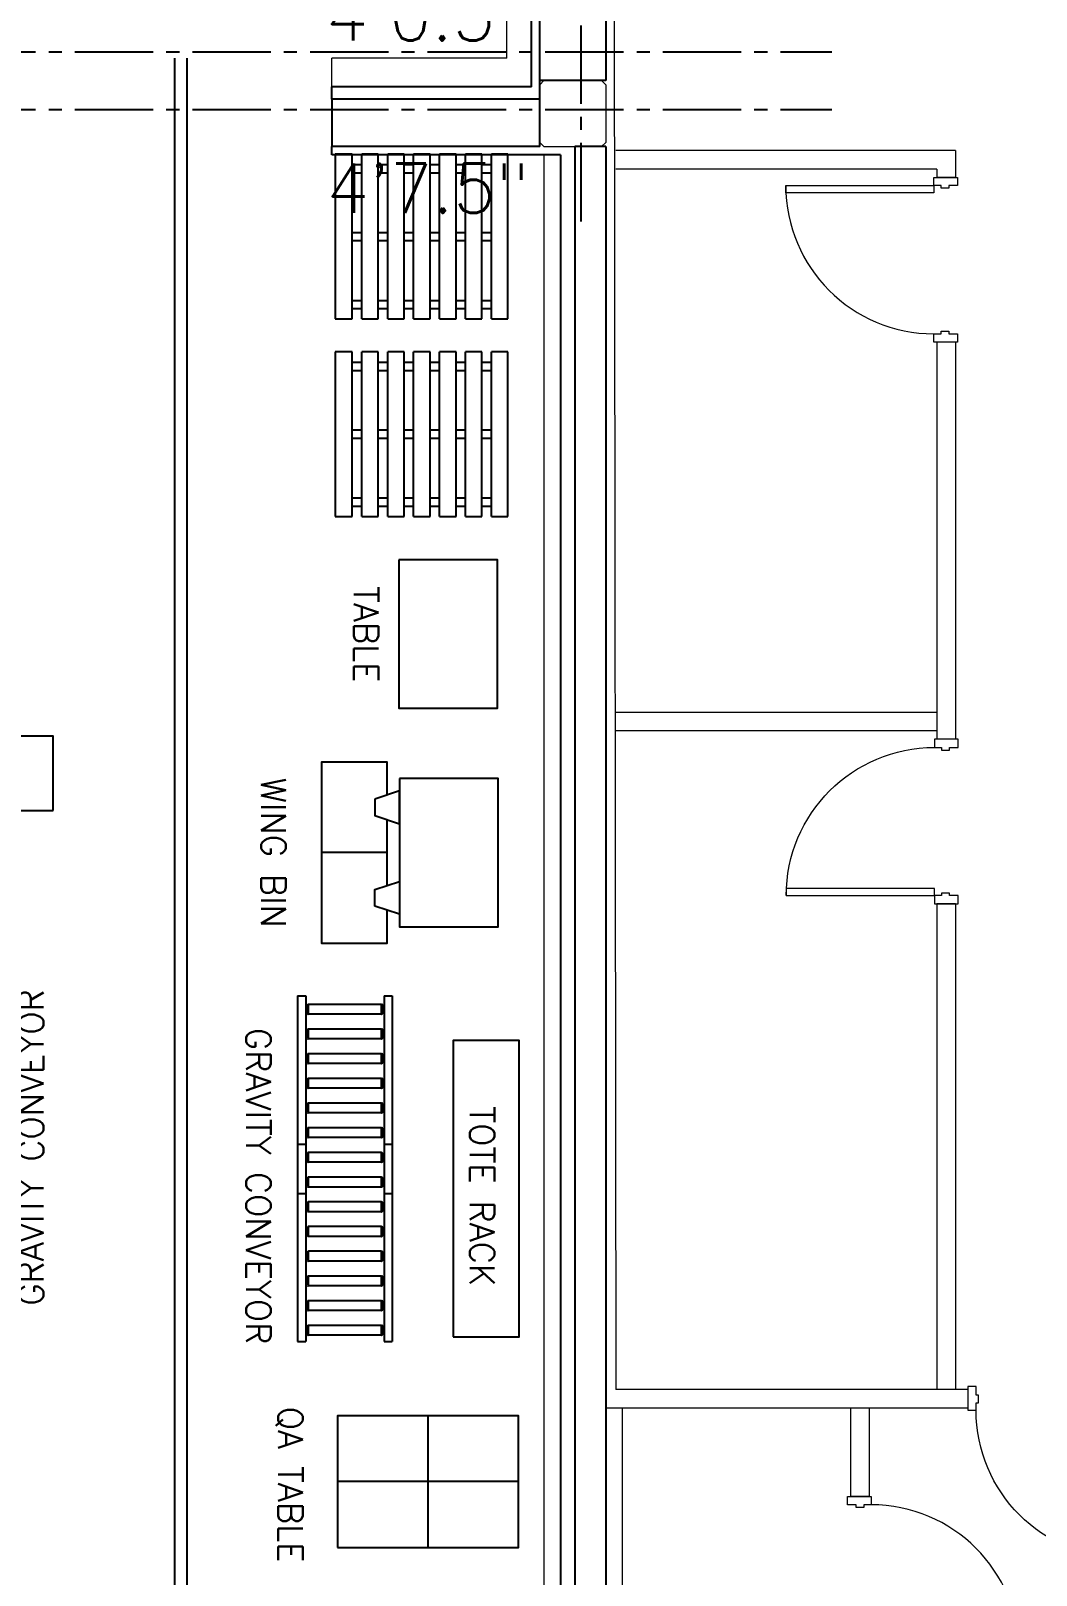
# Model space of a CAD drawing. Header units: inches. Extents: x -578 to 4567, y -980 to 6106.
# Drawn here: x 3347.3 to 3591.6, y 1294.9 to 1670.1 of the extents above; entities that cross this region are included whole.
import ezdxf
from ezdxf.enums import TextEntityAlignment as Align

# ---------------------------------------------------------------- set-up
doc = ezdxf.new("R2010")
doc.units = ezdxf.units.IN
doc.header["$LTSCALE"] = 25.4
doc.header["$MEASUREMENT"] = 0
doc.linetypes.add('CENTER2', pattern=[1.125, 0.75, -0.125, 0.125, -0.125])
doc.layers.get('0').update_dxf_attribs({"linetype": 'CONTINUOUS', "lineweight": 20})
for name, color, linetype in [('A-COL-GRID', 8, 'CENTER2'), ('A-COUNTER', 4, 'CONTINUOUS'), ('A-DEMO', 1, 'CONTINUOUS'), ('A-DIMS', 1, 'CONTINUOUS'), ('A-WALL-CMU', 30, 'CONTINUOUS'), ('A-WALL-IMP', 6, 'CONTINUOUS')]:
    doc.layers.add(name, color=color, linetype=linetype)
for name, color, linetype, lineweight in [('A-COLUMNS', 6, 'CONTINUOUS', 20), ('A-CURB', 13, 'CONTINUOUS', 20), ('A-DOOR', 1, 'CONTINUOUS', 20), ('A-WALL-GWB', 2, 'CONTINUOUS', 0)]:
    doc.layers.add(name, color=color, linetype=linetype, lineweight=lineweight)
doc.styles.add('ROMANS', font='romans')
doc.styles.add('SIMPLEX', font='simplex')

# ---------------------------------------------------------------- blocks, each defined once
blk = doc.blocks.new('$Pallet-flat-1')
at = {"color": 1}
for p, q in [((6.1, 0), (6.1, -40)), ((10.3, 0), (6.1, 0)), ((10.3, -40), (10.3, 0)), ((12.6, -40), (12.6, 0)), ((16.6, 0), (12.6, 0)), ((16.6, -40), (16.6, 0)), ((18.9, -40), (18.9, 0)), ((22.9, 0), (18.9, 0)), ((22.9, -40), (22.9, 0)), ((25.2, -40), (25.2, 0)), ((29.2, 0), (25.2, 0)), ((29.2, -40), (29.2, 0)), ((31.5, -40), (31.5, 0)), ((35.5, 0), (31.5, 0)), ((35.5, -40), (35.5, 0)), ((37.8, -40), (37.8, 0)), ((41.8, 0), (37.8, 0)), ((41.8, -40), (41.8, 0)), ((44.1, -40), (44.1, 0)), ((48.1, 0), (44.1, 0)), ((48.1, -40), (48.1, 0)), ((10.3, -2.5), (12.6, -2.5)), ((16.6, -2.5), (18.9, -2.5)), ((22.9, -2.5), (25.2, -2.5)), ((29.2, -2.5), (31.5, -2.5)), ((35.5, -2.5), (37.8, -2.5)), ((41.8, -2.5), (44.1, -2.5)), ((10.3, -4.5), (12.6, -4.5)), ((16.6, -4.5), (18.9, -4.5)), ((22.9, -4.5), (25.2, -4.5)), ((29.2, -4.5), (31.5, -4.5)), ((35.5, -4.5), (37.8, -4.5)), ((41.8, -4.5), (44.1, -4.5)), ((10.3, -18.98), (12.6, -18.98)), ((10.3, -20.98), (12.6, -20.98)), ((16.6, -18.98), (18.9, -18.98)), ((16.6, -20.98), (18.9, -20.98)), ((22.9, -18.98), (25.2, -18.98)), ((22.9, -20.98), (25.2, -20.98)), ((29.2, -18.98), (31.5, -18.98)), ((29.2, -20.98), (31.5, -20.98)), ((35.5, -18.98), (37.8, -18.98)), ((35.5, -20.98), (37.8, -20.98)), ((41.8, -18.98), (44.1, -18.98)), ((41.8, -20.98), (44.1, -20.98)), ((10.3, -35.5), (12.6, -35.5)), ((10.3, -37.5), (12.6, -37.5)), ((12.6, -40), (12.6, -35.65)), ((16.6, -35.5), (18.9, -35.5)), ((16.6, -37.5), (18.9, -37.5)), ((22.9, -35.5), (25.2, -35.5)), ((22.9, -37.5), (25.2, -37.5)), ((29.2, -35.5), (31.5, -35.5)), ((29.2, -37.5), (31.5, -37.5)), ((35.5, -35.5), (37.8, -35.5)), ((35.5, -37.5), (37.8, -37.5)), ((41.8, -40), (41.8, -35.25)), ((41.8, -35.5), (44.1, -35.5)), ((41.8, -37.5), (44.1, -37.5)), ((6.1, -40), (10.3, -40)), ((12.6, -40), (16.6, -40)), ((18.9, -40), (22.9, -40)), ((25.2, -40), (29.2, -40)), ((31.5, -40), (35.5, -40)), ((37.8, -40), (41.8, -40)), ((44.1, -40), (48.1, -40))]:
    blk.add_line(p, q, dxfattribs=at)
blk = doc.blocks.new('$Pallet-flat-2')
at = {"color": 1}
for p, q in [((6.1, 0), (6.1, -40)), ((10.3, 0), (6.1, 0)), ((10.3, -40), (10.3, 0)), ((12.6, -40), (12.6, 0)), ((16.6, 0), (12.6, 0)), ((16.6, -40), (16.6, 0)), ((18.9, -40), (18.9, 0)), ((22.9, 0), (18.9, 0)), ((22.9, -40), (22.9, 0)), ((25.2, -40), (25.2, 0)), ((29.2, 0), (25.2, 0)), ((29.2, -40), (29.2, 0)), ((31.5, -40), (31.5, 0)), ((35.5, 0), (31.5, 0)), ((35.5, -40), (35.5, 0)), ((37.8, -40), (37.8, 0)), ((41.8, 0), (37.8, 0)), ((41.8, -40), (41.8, 0)), ((44.1, -40), (44.1, 0)), ((48.1, 0), (44.1, 0)), ((48.1, -40), (48.1, 0)), ((10.3, -2.5), (12.6, -2.5)), ((16.6, -2.5), (18.9, -2.5)), ((22.9, -2.5), (25.2, -2.5)), ((29.2, -2.5), (31.5, -2.5)), ((35.5, -2.5), (37.8, -2.5)), ((41.8, -2.5), (44.1, -2.5)), ((10.3, -4.5), (12.6, -4.5)), ((16.6, -4.5), (18.9, -4.5)), ((22.9, -4.5), (25.2, -4.5)), ((29.2, -4.5), (31.5, -4.5)), ((35.5, -4.5), (37.8, -4.5)), ((41.8, -4.5), (44.1, -4.5)), ((10.3, -18.98), (12.6, -18.98)), ((10.3, -20.98), (12.6, -20.98)), ((16.6, -18.98), (18.9, -18.98)), ((16.6, -20.98), (18.9, -20.98)), ((22.9, -18.98), (25.2, -18.98)), ((22.9, -20.98), (25.2, -20.98)), ((29.2, -18.98), (31.5, -18.98)), ((29.2, -20.98), (31.5, -20.98)), ((35.5, -18.98), (37.8, -18.98)), ((35.5, -20.98), (37.8, -20.98)), ((41.8, -18.98), (44.1, -18.98)), ((41.8, -20.98), (44.1, -20.98)), ((10.3, -35.5), (12.6, -35.5)), ((10.3, -37.5), (12.6, -37.5)), ((12.6, -40), (12.6, -35.65)), ((16.6, -35.5), (18.9, -35.5)), ((16.6, -37.5), (18.9, -37.5)), ((22.9, -35.5), (25.2, -35.5)), ((22.9, -37.5), (25.2, -37.5)), ((29.2, -35.5), (31.5, -35.5)), ((29.2, -37.5), (31.5, -37.5)), ((35.5, -35.5), (37.8, -35.5)), ((35.5, -37.5), (37.8, -37.5)), ((41.8, -40), (41.8, -35.25)), ((41.8, -35.5), (44.1, -35.5)), ((41.8, -37.5), (44.1, -37.5)), ((6.1, -40), (10.3, -40)), ((12.6, -40), (16.6, -40)), ((18.9, -40), (22.9, -40)), ((25.2, -40), (29.2, -40)), ((31.5, -40), (35.5, -40)), ((37.8, -40), (41.8, -40)), ((44.1, -40), (48.1, -40))]:
    blk.add_line(p, q, dxfattribs=at)
blk = doc.blocks.new('4FT GRAVITY-flat-5')
at = {"layer": 'A-DEMO'}
for p, q in [((1094.64, 693.52), (1094.64, 645.52)), ((1094.64, 693.52), (1096.64, 693.52)), ((1096.64, 693.52), (1096.64, 645.52)), ((1096.64, 690.6), (1096.78, 690.6)), ((1096.64, 690.6), (1096.64, 689.94)), ((1096.78, 689.94), (1096.78, 690.6)), ((1096.78, 690.51), (1096.9, 690.51)), ((1097.05, 690.75), (1096.9, 690.75)), ((1096.9, 690.75), (1096.9, 689.78)), ((1097.05, 689.24), (1097.05, 691.3)), ((1097.07, 691.34), (1097.16, 691.43)), ((1097.3, 691.45), (1097.2, 691.45)), ((1114.99, 691.46), (1097.3, 691.46)), ((1097.3, 689.08), (1097.3, 691.46)), ((1114.99, 689.08), (1114.99, 691.46)), ((1114.99, 691.45), (1115.09, 691.45)), ((1115.22, 691.34), (1115.13, 691.43)), ((1115.24, 689.24), (1115.24, 691.3)), ((1115.24, 690.75), (1115.39, 690.75)), ((1115.39, 690.75), (1115.39, 689.78)), ((1115.51, 690.51), (1115.39, 690.51)), ((1115.64, 690.6), (1115.51, 690.6)), ((1115.51, 689.94), (1115.51, 690.6)), ((1115.64, 693.52), (1115.64, 645.52)), ((1115.64, 693.52), (1117.64, 693.52)), ((1115.64, 690.6), (1115.64, 689.94)), ((1117.64, 693.52), (1117.64, 645.52)), ((1096.78, 689.94), (1096.64, 689.94)), ((1096.78, 690.02), (1096.9, 690.02)), ((1097.05, 689.78), (1096.9, 689.78)), ((1097.07, 689.19), (1097.16, 689.11)), ((1097.3, 689.09), (1097.2, 689.09)), ((1114.99, 689.08), (1097.3, 689.08)), ((1114.99, 689.09), (1115.09, 689.09)), ((1115.22, 689.19), (1115.13, 689.11)), ((1115.24, 689.78), (1115.39, 689.78)), ((1115.51, 690.02), (1115.39, 690.02)), ((1115.51, 689.94), (1115.64, 689.94)), ((1096.64, 684.6), (1096.78, 684.6)), ((1096.64, 684.6), (1096.64, 683.94)), ((1096.78, 683.94), (1096.64, 683.94)), ((1096.78, 683.94), (1096.78, 684.6)), ((1096.78, 684.51), (1096.9, 684.51)), ((1096.78, 684.02), (1096.9, 684.02)), ((1097.05, 684.75), (1096.9, 684.75)), ((1096.9, 684.75), (1096.9, 683.78)), ((1097.05, 683.78), (1096.9, 683.78)), ((1097.05, 683.24), (1097.05, 685.3)), ((1097.07, 685.34), (1097.16, 685.43)), ((1097.07, 683.19), (1097.16, 683.11)), ((1097.3, 685.45), (1097.2, 685.45)), ((1097.3, 683.09), (1097.2, 683.09)), ((1114.99, 685.46), (1097.3, 685.46)), ((1097.3, 683.08), (1097.3, 685.46)), ((1114.99, 683.08), (1097.3, 683.08)), ((1114.99, 683.08), (1114.99, 685.46)), ((1114.99, 685.45), (1115.09, 685.45)), ((1114.99, 683.09), (1115.09, 683.09)), ((1115.22, 685.34), (1115.13, 685.43)), ((1115.22, 683.19), (1115.13, 683.11)), ((1115.24, 683.24), (1115.24, 685.3)), ((1115.24, 684.75), (1115.39, 684.75)), ((1115.24, 683.78), (1115.39, 683.78)), ((1115.39, 684.75), (1115.39, 683.78)), ((1115.51, 684.51), (1115.39, 684.51)), ((1115.51, 684.02), (1115.39, 684.02)), ((1115.64, 684.6), (1115.51, 684.6)), ((1115.51, 683.94), (1115.51, 684.6)), ((1115.51, 683.94), (1115.64, 683.94)), ((1115.64, 684.6), (1115.64, 683.94)), ((1097.05, 677.24), (1097.05, 679.3)), ((1097.07, 679.34), (1097.16, 679.43)), ((1097.3, 679.45), (1097.2, 679.45)), ((1114.99, 679.46), (1097.3, 679.46)), ((1097.3, 677.08), (1097.3, 679.46)), ((1114.99, 677.08), (1114.99, 679.46)), ((1114.99, 679.45), (1115.09, 679.45)), ((1115.22, 679.34), (1115.13, 679.43)), ((1115.24, 677.24), (1115.24, 679.3)), ((1096.64, 678.6), (1096.78, 678.6)), ((1096.64, 678.6), (1096.64, 677.94)), ((1096.78, 677.94), (1096.64, 677.94)), ((1096.78, 677.94), (1096.78, 678.6)), ((1096.78, 678.51), (1096.9, 678.51)), ((1096.78, 678.02), (1096.9, 678.02)), ((1096.9, 678.75), (1096.9, 677.78)), ((1097.05, 678.75), (1096.9, 678.75)), ((1097.05, 677.78), (1096.9, 677.78)), ((1097.07, 677.19), (1097.16, 677.11)), ((1097.3, 677.09), (1097.2, 677.09)), ((1114.99, 677.08), (1097.3, 677.08)), ((1114.99, 677.09), (1115.09, 677.09)), ((1115.22, 677.19), (1115.13, 677.11)), ((1115.24, 678.75), (1115.39, 678.75)), ((1115.24, 677.78), (1115.39, 677.78)), ((1115.39, 678.75), (1115.39, 677.78)), ((1115.51, 678.51), (1115.39, 678.51)), ((1115.51, 678.02), (1115.39, 678.02)), ((1115.64, 678.6), (1115.51, 678.6)), ((1115.51, 677.94), (1115.51, 678.6)), ((1115.51, 677.94), (1115.64, 677.94)), ((1115.64, 678.6), (1115.64, 677.94)), ((1096.64, 672.6), (1096.78, 672.6)), ((1096.64, 672.6), (1096.64, 671.94)), ((1096.78, 671.94), (1096.64, 671.94)), ((1096.78, 671.94), (1096.78, 672.6)), ((1096.78, 672.51), (1096.9, 672.51)), ((1096.78, 672.02), (1096.9, 672.02)), ((1096.9, 672.75), (1096.9, 671.78)), ((1097.05, 672.75), (1096.9, 672.75)), ((1097.05, 671.78), (1096.9, 671.78)), ((1097.05, 671.24), (1097.05, 673.3)), ((1097.07, 673.34), (1097.16, 673.43)), ((1097.3, 673.45), (1097.2, 673.45)), ((1114.99, 673.46), (1097.3, 673.46)), ((1097.3, 671.08), (1097.3, 673.46)), ((1114.99, 671.08), (1114.99, 673.46)), ((1114.99, 673.45), (1115.09, 673.45)), ((1115.22, 673.34), (1115.13, 673.43)), ((1115.24, 671.24), (1115.24, 673.3)), ((1115.24, 672.75), (1115.39, 672.75)), ((1115.24, 671.78), (1115.39, 671.78)), ((1115.39, 672.75), (1115.39, 671.78)), ((1115.51, 672.51), (1115.39, 672.51)), ((1115.51, 672.02), (1115.39, 672.02)), ((1115.64, 672.6), (1115.51, 672.6)), ((1115.51, 671.94), (1115.51, 672.6)), ((1115.51, 671.94), (1115.64, 671.94)), ((1115.64, 672.6), (1115.64, 671.94)), ((1097.07, 671.19), (1097.16, 671.11)), ((1097.3, 671.09), (1097.2, 671.09)), ((1114.99, 671.08), (1097.3, 671.08)), ((1114.99, 671.09), (1115.09, 671.09)), ((1115.22, 671.19), (1115.13, 671.11)), ((1096.64, 666.6), (1096.78, 666.6)), ((1096.64, 666.6), (1096.64, 665.94)), ((1096.78, 665.94), (1096.64, 665.94)), ((1096.78, 665.94), (1096.78, 666.6)), ((1096.78, 666.51), (1096.9, 666.51)), ((1096.78, 666.02), (1096.9, 666.02)), ((1097.05, 666.75), (1096.9, 666.75)), ((1096.9, 666.75), (1096.9, 665.78)), ((1097.05, 665.78), (1096.9, 665.78)), ((1097.05, 665.24), (1097.05, 667.3)), ((1097.07, 667.34), (1097.16, 667.43)), ((1097.07, 665.19), (1097.16, 665.11)), ((1097.3, 667.45), (1097.2, 667.45)), ((1097.3, 665.09), (1097.2, 665.09)), ((1114.99, 667.46), (1097.3, 667.46)), ((1097.3, 665.08), (1097.3, 667.46)), ((1114.99, 665.08), (1097.3, 665.08)), ((1114.99, 665.08), (1114.99, 667.46)), ((1114.99, 667.45), (1115.09, 667.45)), ((1114.99, 665.09), (1115.09, 665.09)), ((1115.22, 667.34), (1115.13, 667.43)), ((1115.22, 665.19), (1115.13, 665.11)), ((1115.24, 665.24), (1115.24, 667.3)), ((1115.24, 666.75), (1115.39, 666.75)), ((1115.24, 665.78), (1115.39, 665.78)), ((1115.39, 666.75), (1115.39, 665.78)), ((1115.51, 666.51), (1115.39, 666.51)), ((1115.51, 666.02), (1115.39, 666.02)), ((1115.64, 666.6), (1115.51, 666.6)), ((1115.51, 665.94), (1115.51, 666.6)), ((1115.51, 665.94), (1115.64, 665.94)), ((1115.64, 666.6), (1115.64, 665.94)), ((1096.64, 660.6), (1096.78, 660.6)), ((1096.64, 660.6), (1096.64, 659.94)), ((1096.78, 659.94), (1096.78, 660.6)), ((1096.78, 660.51), (1096.9, 660.51)), ((1097.05, 660.75), (1096.9, 660.75)), ((1096.9, 660.75), (1096.9, 659.78)), ((1097.05, 659.24), (1097.05, 661.3)), ((1097.07, 661.34), (1097.16, 661.43)), ((1097.3, 661.45), (1097.2, 661.45)), ((1114.99, 661.46), (1097.3, 661.46)), ((1097.3, 659.08), (1097.3, 661.46)), ((1114.99, 659.08), (1114.99, 661.46)), ((1114.99, 661.45), (1115.09, 661.45)), ((1115.22, 661.34), (1115.13, 661.43)), ((1115.24, 659.24), (1115.24, 661.3)), ((1115.24, 660.75), (1115.39, 660.75)), ((1115.39, 660.75), (1115.39, 659.78)), ((1115.51, 660.51), (1115.39, 660.51)), ((1115.64, 660.6), (1115.51, 660.6)), ((1115.51, 659.94), (1115.51, 660.6)), ((1115.64, 660.6), (1115.64, 659.94)), ((1096.78, 659.94), (1096.64, 659.94)), ((1096.78, 660.02), (1096.9, 660.02)), ((1097.05, 659.78), (1096.9, 659.78)), ((1097.07, 659.19), (1097.16, 659.11)), ((1097.3, 659.09), (1097.2, 659.09)), ((1114.99, 659.08), (1097.3, 659.08)), ((1114.99, 659.09), (1115.09, 659.09)), ((1115.22, 659.19), (1115.13, 659.11)), ((1115.24, 659.78), (1115.39, 659.78)), ((1115.51, 660.02), (1115.39, 660.02)), ((1115.51, 659.94), (1115.64, 659.94)), ((1096.64, 654.6), (1096.78, 654.6)), ((1096.64, 654.6), (1096.64, 653.94)), ((1096.78, 653.94), (1096.64, 653.94)), ((1096.78, 653.94), (1096.78, 654.6)), ((1096.78, 654.51), (1096.9, 654.51)), ((1096.78, 654.02), (1096.9, 654.02)), ((1097.05, 654.75), (1096.9, 654.75)), ((1096.9, 654.75), (1096.9, 653.78)), ((1097.05, 653.78), (1096.9, 653.78)), ((1097.05, 653.24), (1097.05, 655.3)), ((1097.07, 655.34), (1097.16, 655.43)), ((1097.07, 653.19), (1097.16, 653.11)), ((1097.3, 655.45), (1097.2, 655.45)), ((1097.3, 653.09), (1097.2, 653.09)), ((1114.99, 655.46), (1097.3, 655.46)), ((1097.3, 653.08), (1097.3, 655.46)), ((1114.99, 653.08), (1097.3, 653.08)), ((1114.99, 653.08), (1114.99, 655.46)), ((1114.99, 655.45), (1115.09, 655.45)), ((1114.99, 653.09), (1115.09, 653.09)), ((1115.22, 655.34), (1115.13, 655.43)), ((1115.22, 653.19), (1115.13, 653.11)), ((1115.24, 653.24), (1115.24, 655.3)), ((1115.24, 654.75), (1115.39, 654.75)), ((1115.24, 653.78), (1115.39, 653.78)), ((1115.39, 654.75), (1115.39, 653.78)), ((1115.51, 654.51), (1115.39, 654.51)), ((1115.51, 654.02), (1115.39, 654.02)), ((1115.64, 654.6), (1115.51, 654.6)), ((1115.51, 653.94), (1115.51, 654.6)), ((1115.51, 653.94), (1115.64, 653.94)), ((1115.64, 654.6), (1115.64, 653.94)), ((1097.05, 647.24), (1097.05, 649.3)), ((1097.07, 649.34), (1097.16, 649.43)), ((1097.3, 649.45), (1097.2, 649.45)), ((1114.99, 649.46), (1097.3, 649.46)), ((1097.3, 647.08), (1097.3, 649.46)), ((1114.99, 647.08), (1114.99, 649.46)), ((1114.99, 649.45), (1115.09, 649.45)), ((1115.22, 649.34), (1115.13, 649.43)), ((1115.24, 647.24), (1115.24, 649.3)), ((1094.64, 645.52), (1096.64, 645.52)), ((1096.64, 648.6), (1096.78, 648.6)), ((1096.64, 648.6), (1096.64, 647.94)), ((1096.78, 647.94), (1096.64, 647.94)), ((1096.78, 647.94), (1096.78, 648.6)), ((1096.78, 648.51), (1096.9, 648.51)), ((1096.78, 648.02), (1096.9, 648.02)), ((1097.05, 648.75), (1096.9, 648.75)), ((1096.9, 648.75), (1096.9, 647.78)), ((1097.05, 647.78), (1096.9, 647.78)), ((1097.07, 647.19), (1097.16, 647.11)), ((1097.3, 647.09), (1097.2, 647.09)), ((1114.99, 647.08), (1097.3, 647.08)), ((1114.99, 647.09), (1115.09, 647.09)), ((1115.22, 647.19), (1115.13, 647.11)), ((1115.24, 648.75), (1115.39, 648.75)), ((1115.24, 647.78), (1115.39, 647.78)), ((1115.39, 648.75), (1115.39, 647.78)), ((1115.51, 648.51), (1115.39, 648.51)), ((1115.51, 648.02), (1115.39, 648.02)), ((1115.64, 648.6), (1115.51, 648.6)), ((1115.51, 647.94), (1115.51, 648.6)), ((1115.51, 647.94), (1115.64, 647.94)), ((1115.64, 648.6), (1115.64, 647.94)), ((1115.64, 645.52), (1117.64, 645.52))]:
    blk.add_line(p, q, dxfattribs=at)
for centre, start, end in [((1097.11, 691.3), 135, 180), ((1097.2, 691.39), 90, 135), ((1115.09, 691.39), 45, 90), ((1115.17, 691.3), 0, 45), ((1097.11, 689.24), 180, 225), ((1097.2, 689.15), 225, 270), ((1115.09, 689.15), 270, 315), ((1115.17, 689.24), 315, 0), ((1097.11, 685.3), 135, 180), ((1097.11, 683.24), 180, 225), ((1097.2, 685.39), 90, 135), ((1097.2, 683.15), 225, 270), ((1115.09, 685.39), 45, 90), ((1115.09, 683.15), 270, 315), ((1115.17, 685.3), 0, 45), ((1115.17, 683.24), 315, 0), ((1097.11, 679.3), 135, 180), ((1097.2, 679.39), 90, 135), ((1115.09, 679.39), 45, 90), ((1115.17, 679.3), 0, 45), ((1097.11, 677.24), 180, 225), ((1097.2, 677.15), 225, 270), ((1115.09, 677.15), 270, 315), ((1115.17, 677.24), 315, 0), ((1097.11, 673.3), 135, 180), ((1097.2, 673.39), 90, 135), ((1115.09, 673.39), 45, 90), ((1115.17, 673.3), 0, 45), ((1097.11, 671.24), 180, 225), ((1097.2, 671.15), 225, 270), ((1115.09, 671.15), 270, 315), ((1115.17, 671.24), 315, 0), ((1097.11, 667.3), 135, 180), ((1097.11, 665.24), 180, 225), ((1097.2, 667.39), 90, 135), ((1097.2, 665.15), 225, 270), ((1115.09, 667.39), 45, 90), ((1115.09, 665.15), 270, 315), ((1115.17, 667.3), 0, 45), ((1115.17, 665.24), 315, 0), ((1097.11, 661.3), 135, 180), ((1097.2, 661.39), 90, 135), ((1115.09, 661.39), 45, 90), ((1115.17, 661.3), 0, 45), ((1097.11, 659.24), 180, 225), ((1097.2, 659.15), 225, 270), ((1115.09, 659.15), 270, 315), ((1115.17, 659.24), 315, 0), ((1097.11, 655.3), 135, 180), ((1097.11, 653.24), 180, 225), ((1097.2, 655.39), 90, 135), ((1097.2, 653.15), 225, 270), ((1115.09, 655.39), 45, 90), ((1115.09, 653.15), 270, 315), ((1115.17, 655.3), 0, 45), ((1115.17, 653.24), 315, 0), ((1097.11, 649.3), 135, 180), ((1097.2, 649.39), 90, 135), ((1115.09, 649.39), 45, 90), ((1115.17, 649.3), 0, 45), ((1097.11, 647.24), 180, 225), ((1097.2, 647.15), 225, 270), ((1115.09, 647.15), 270, 315), ((1115.17, 647.24), 315, 0)]:
    blk.add_arc(centre, 0.0625, start, end, dxfattribs=at)
blk = doc.blocks.new('4FT GRAVITY-flat-6')
at = {"layer": 'A-DEMO'}
for p, q in [((1094.64, 693.52), (1094.64, 645.52)), ((1094.64, 693.52), (1096.64, 693.52)), ((1096.64, 693.52), (1096.64, 645.52)), ((1096.64, 690.6), (1096.78, 690.6)), ((1096.64, 690.6), (1096.64, 689.94)), ((1096.78, 689.94), (1096.78, 690.6)), ((1096.78, 690.51), (1096.9, 690.51)), ((1097.05, 690.75), (1096.9, 690.75)), ((1096.9, 690.75), (1096.9, 689.78)), ((1097.05, 689.24), (1097.05, 691.3)), ((1097.07, 691.34), (1097.16, 691.43)), ((1097.3, 691.45), (1097.2, 691.45)), ((1114.99, 691.46), (1097.3, 691.46)), ((1097.3, 689.08), (1097.3, 691.46)), ((1114.99, 689.08), (1114.99, 691.46)), ((1114.99, 691.45), (1115.09, 691.45)), ((1115.22, 691.34), (1115.13, 691.43)), ((1115.24, 689.24), (1115.24, 691.3)), ((1115.24, 690.75), (1115.39, 690.75)), ((1115.39, 690.75), (1115.39, 689.78)), ((1115.51, 690.51), (1115.39, 690.51)), ((1115.64, 690.6), (1115.51, 690.6)), ((1115.51, 689.94), (1115.51, 690.6)), ((1115.64, 693.52), (1115.64, 645.52)), ((1115.64, 693.52), (1117.64, 693.52)), ((1115.64, 690.6), (1115.64, 689.94)), ((1117.64, 693.52), (1117.64, 645.52)), ((1096.78, 689.94), (1096.64, 689.94)), ((1096.78, 690.02), (1096.9, 690.02)), ((1097.05, 689.78), (1096.9, 689.78)), ((1097.07, 689.19), (1097.16, 689.11)), ((1097.3, 689.09), (1097.2, 689.09)), ((1114.99, 689.08), (1097.3, 689.08)), ((1114.99, 689.09), (1115.09, 689.09)), ((1115.22, 689.19), (1115.13, 689.11)), ((1115.24, 689.78), (1115.39, 689.78)), ((1115.51, 690.02), (1115.39, 690.02)), ((1115.51, 689.94), (1115.64, 689.94)), ((1096.64, 684.6), (1096.78, 684.6)), ((1096.64, 684.6), (1096.64, 683.94)), ((1096.78, 683.94), (1096.64, 683.94)), ((1096.78, 683.94), (1096.78, 684.6)), ((1096.78, 684.51), (1096.9, 684.51)), ((1096.78, 684.02), (1096.9, 684.02)), ((1097.05, 684.75), (1096.9, 684.75)), ((1096.9, 684.75), (1096.9, 683.78)), ((1097.05, 683.78), (1096.9, 683.78)), ((1097.05, 683.24), (1097.05, 685.3)), ((1097.07, 685.34), (1097.16, 685.43)), ((1097.07, 683.19), (1097.16, 683.11)), ((1097.3, 685.45), (1097.2, 685.45)), ((1097.3, 683.09), (1097.2, 683.09)), ((1114.99, 685.46), (1097.3, 685.46)), ((1097.3, 683.08), (1097.3, 685.46)), ((1114.99, 683.08), (1097.3, 683.08)), ((1114.99, 683.08), (1114.99, 685.46)), ((1114.99, 685.45), (1115.09, 685.45)), ((1114.99, 683.09), (1115.09, 683.09)), ((1115.22, 685.34), (1115.13, 685.43)), ((1115.22, 683.19), (1115.13, 683.11)), ((1115.24, 683.24), (1115.24, 685.3)), ((1115.24, 684.75), (1115.39, 684.75)), ((1115.24, 683.78), (1115.39, 683.78)), ((1115.39, 684.75), (1115.39, 683.78)), ((1115.51, 684.51), (1115.39, 684.51)), ((1115.51, 684.02), (1115.39, 684.02)), ((1115.64, 684.6), (1115.51, 684.6)), ((1115.51, 683.94), (1115.51, 684.6)), ((1115.51, 683.94), (1115.64, 683.94)), ((1115.64, 684.6), (1115.64, 683.94)), ((1097.05, 677.24), (1097.05, 679.3)), ((1097.07, 679.34), (1097.16, 679.43)), ((1097.3, 679.45), (1097.2, 679.45)), ((1114.99, 679.46), (1097.3, 679.46)), ((1097.3, 677.08), (1097.3, 679.46)), ((1114.99, 677.08), (1114.99, 679.46)), ((1114.99, 679.45), (1115.09, 679.45)), ((1115.22, 679.34), (1115.13, 679.43)), ((1115.24, 677.24), (1115.24, 679.3)), ((1096.64, 678.6), (1096.78, 678.6)), ((1096.64, 678.6), (1096.64, 677.94)), ((1096.78, 677.94), (1096.64, 677.94)), ((1096.78, 677.94), (1096.78, 678.6)), ((1096.78, 678.51), (1096.9, 678.51)), ((1096.78, 678.02), (1096.9, 678.02)), ((1096.9, 678.75), (1096.9, 677.78)), ((1097.05, 678.75), (1096.9, 678.75)), ((1097.05, 677.78), (1096.9, 677.78)), ((1097.07, 677.19), (1097.16, 677.11)), ((1097.3, 677.09), (1097.2, 677.09)), ((1114.99, 677.08), (1097.3, 677.08)), ((1114.99, 677.09), (1115.09, 677.09)), ((1115.22, 677.19), (1115.13, 677.11)), ((1115.24, 678.75), (1115.39, 678.75)), ((1115.24, 677.78), (1115.39, 677.78)), ((1115.39, 678.75), (1115.39, 677.78)), ((1115.51, 678.51), (1115.39, 678.51)), ((1115.51, 678.02), (1115.39, 678.02)), ((1115.64, 678.6), (1115.51, 678.6)), ((1115.51, 677.94), (1115.51, 678.6)), ((1115.51, 677.94), (1115.64, 677.94)), ((1115.64, 678.6), (1115.64, 677.94)), ((1096.64, 672.6), (1096.78, 672.6)), ((1096.64, 672.6), (1096.64, 671.94)), ((1096.78, 671.94), (1096.64, 671.94)), ((1096.78, 671.94), (1096.78, 672.6)), ((1096.78, 672.51), (1096.9, 672.51)), ((1096.78, 672.02), (1096.9, 672.02)), ((1096.9, 672.75), (1096.9, 671.78)), ((1097.05, 672.75), (1096.9, 672.75)), ((1097.05, 671.78), (1096.9, 671.78)), ((1097.05, 671.24), (1097.05, 673.3)), ((1097.07, 673.34), (1097.16, 673.43)), ((1097.3, 673.45), (1097.2, 673.45)), ((1114.99, 673.46), (1097.3, 673.46)), ((1097.3, 671.08), (1097.3, 673.46)), ((1114.99, 671.08), (1114.99, 673.46)), ((1114.99, 673.45), (1115.09, 673.45)), ((1115.22, 673.34), (1115.13, 673.43)), ((1115.24, 671.24), (1115.24, 673.3)), ((1115.24, 672.75), (1115.39, 672.75)), ((1115.24, 671.78), (1115.39, 671.78)), ((1115.39, 672.75), (1115.39, 671.78)), ((1115.51, 672.51), (1115.39, 672.51)), ((1115.51, 672.02), (1115.39, 672.02)), ((1115.64, 672.6), (1115.51, 672.6)), ((1115.51, 671.94), (1115.51, 672.6)), ((1115.51, 671.94), (1115.64, 671.94)), ((1115.64, 672.6), (1115.64, 671.94)), ((1097.07, 671.19), (1097.16, 671.11)), ((1097.3, 671.09), (1097.2, 671.09)), ((1114.99, 671.08), (1097.3, 671.08)), ((1114.99, 671.09), (1115.09, 671.09)), ((1115.22, 671.19), (1115.13, 671.11)), ((1096.64, 666.6), (1096.78, 666.6)), ((1096.64, 666.6), (1096.64, 665.94)), ((1096.78, 665.94), (1096.64, 665.94)), ((1096.78, 665.94), (1096.78, 666.6)), ((1096.78, 666.51), (1096.9, 666.51)), ((1096.78, 666.02), (1096.9, 666.02)), ((1097.05, 666.75), (1096.9, 666.75)), ((1096.9, 666.75), (1096.9, 665.78)), ((1097.05, 665.78), (1096.9, 665.78)), ((1097.05, 665.24), (1097.05, 667.3)), ((1097.07, 667.34), (1097.16, 667.43)), ((1097.07, 665.19), (1097.16, 665.11)), ((1097.3, 667.45), (1097.2, 667.45)), ((1097.3, 665.09), (1097.2, 665.09)), ((1114.99, 667.46), (1097.3, 667.46)), ((1097.3, 665.08), (1097.3, 667.46)), ((1114.99, 665.08), (1097.3, 665.08)), ((1114.99, 665.08), (1114.99, 667.46)), ((1114.99, 667.45), (1115.09, 667.45)), ((1114.99, 665.09), (1115.09, 665.09)), ((1115.22, 667.34), (1115.13, 667.43)), ((1115.22, 665.19), (1115.13, 665.11)), ((1115.24, 665.24), (1115.24, 667.3)), ((1115.24, 666.75), (1115.39, 666.75)), ((1115.24, 665.78), (1115.39, 665.78)), ((1115.39, 666.75), (1115.39, 665.78)), ((1115.51, 666.51), (1115.39, 666.51)), ((1115.51, 666.02), (1115.39, 666.02)), ((1115.64, 666.6), (1115.51, 666.6)), ((1115.51, 665.94), (1115.51, 666.6)), ((1115.51, 665.94), (1115.64, 665.94)), ((1115.64, 666.6), (1115.64, 665.94)), ((1096.64, 660.6), (1096.78, 660.6)), ((1096.64, 660.6), (1096.64, 659.94)), ((1096.78, 659.94), (1096.78, 660.6)), ((1096.78, 660.51), (1096.9, 660.51)), ((1097.05, 660.75), (1096.9, 660.75)), ((1096.9, 660.75), (1096.9, 659.78)), ((1097.05, 659.24), (1097.05, 661.3)), ((1097.07, 661.34), (1097.16, 661.43)), ((1097.3, 661.45), (1097.2, 661.45)), ((1114.99, 661.46), (1097.3, 661.46)), ((1097.3, 659.08), (1097.3, 661.46)), ((1114.99, 659.08), (1114.99, 661.46)), ((1114.99, 661.45), (1115.09, 661.45)), ((1115.22, 661.34), (1115.13, 661.43)), ((1115.24, 659.24), (1115.24, 661.3)), ((1115.24, 660.75), (1115.39, 660.75)), ((1115.39, 660.75), (1115.39, 659.78)), ((1115.51, 660.51), (1115.39, 660.51)), ((1115.64, 660.6), (1115.51, 660.6)), ((1115.51, 659.94), (1115.51, 660.6)), ((1115.64, 660.6), (1115.64, 659.94)), ((1096.78, 659.94), (1096.64, 659.94)), ((1096.78, 660.02), (1096.9, 660.02)), ((1097.05, 659.78), (1096.9, 659.78)), ((1097.07, 659.19), (1097.16, 659.11)), ((1097.3, 659.09), (1097.2, 659.09)), ((1114.99, 659.08), (1097.3, 659.08)), ((1114.99, 659.09), (1115.09, 659.09)), ((1115.22, 659.19), (1115.13, 659.11)), ((1115.24, 659.78), (1115.39, 659.78)), ((1115.51, 660.02), (1115.39, 660.02)), ((1115.51, 659.94), (1115.64, 659.94)), ((1096.64, 654.6), (1096.78, 654.6)), ((1096.64, 654.6), (1096.64, 653.94)), ((1096.78, 653.94), (1096.64, 653.94)), ((1096.78, 653.94), (1096.78, 654.6)), ((1096.78, 654.51), (1096.9, 654.51)), ((1096.78, 654.02), (1096.9, 654.02)), ((1097.05, 654.75), (1096.9, 654.75)), ((1096.9, 654.75), (1096.9, 653.78)), ((1097.05, 653.78), (1096.9, 653.78)), ((1097.05, 653.24), (1097.05, 655.3)), ((1097.07, 655.34), (1097.16, 655.43)), ((1097.07, 653.19), (1097.16, 653.11)), ((1097.3, 655.45), (1097.2, 655.45)), ((1097.3, 653.09), (1097.2, 653.09)), ((1114.99, 655.46), (1097.3, 655.46)), ((1097.3, 653.08), (1097.3, 655.46)), ((1114.99, 653.08), (1097.3, 653.08)), ((1114.99, 653.08), (1114.99, 655.46)), ((1114.99, 655.45), (1115.09, 655.45)), ((1114.99, 653.09), (1115.09, 653.09)), ((1115.22, 655.34), (1115.13, 655.43)), ((1115.22, 653.19), (1115.13, 653.11)), ((1115.24, 653.24), (1115.24, 655.3)), ((1115.24, 654.75), (1115.39, 654.75)), ((1115.24, 653.78), (1115.39, 653.78)), ((1115.39, 654.75), (1115.39, 653.78)), ((1115.51, 654.51), (1115.39, 654.51)), ((1115.51, 654.02), (1115.39, 654.02)), ((1115.64, 654.6), (1115.51, 654.6)), ((1115.51, 653.94), (1115.51, 654.6)), ((1115.51, 653.94), (1115.64, 653.94)), ((1115.64, 654.6), (1115.64, 653.94)), ((1097.05, 647.24), (1097.05, 649.3)), ((1097.07, 649.34), (1097.16, 649.43)), ((1097.3, 649.45), (1097.2, 649.45)), ((1114.99, 649.46), (1097.3, 649.46)), ((1097.3, 647.08), (1097.3, 649.46)), ((1114.99, 647.08), (1114.99, 649.46)), ((1114.99, 649.45), (1115.09, 649.45)), ((1115.22, 649.34), (1115.13, 649.43)), ((1115.24, 647.24), (1115.24, 649.3)), ((1094.64, 645.52), (1096.64, 645.52)), ((1096.64, 648.6), (1096.78, 648.6)), ((1096.64, 648.6), (1096.64, 647.94)), ((1096.78, 647.94), (1096.64, 647.94)), ((1096.78, 647.94), (1096.78, 648.6)), ((1096.78, 648.51), (1096.9, 648.51)), ((1096.78, 648.02), (1096.9, 648.02)), ((1097.05, 648.75), (1096.9, 648.75)), ((1096.9, 648.75), (1096.9, 647.78)), ((1097.05, 647.78), (1096.9, 647.78)), ((1097.07, 647.19), (1097.16, 647.11)), ((1097.3, 647.09), (1097.2, 647.09)), ((1114.99, 647.08), (1097.3, 647.08)), ((1114.99, 647.09), (1115.09, 647.09)), ((1115.22, 647.19), (1115.13, 647.11)), ((1115.24, 648.75), (1115.39, 648.75)), ((1115.24, 647.78), (1115.39, 647.78)), ((1115.39, 648.75), (1115.39, 647.78)), ((1115.51, 648.51), (1115.39, 648.51)), ((1115.51, 648.02), (1115.39, 648.02)), ((1115.64, 648.6), (1115.51, 648.6)), ((1115.51, 647.94), (1115.51, 648.6)), ((1115.51, 647.94), (1115.64, 647.94)), ((1115.64, 648.6), (1115.64, 647.94)), ((1115.64, 645.52), (1117.64, 645.52))]:
    blk.add_line(p, q, dxfattribs=at)
for centre, start, end in [((1097.11, 691.3), 135, 180), ((1097.2, 691.39), 90, 135), ((1115.09, 691.39), 45, 90), ((1115.17, 691.3), 0, 45), ((1097.11, 689.24), 180, 225), ((1097.2, 689.15), 225, 270), ((1115.09, 689.15), 270, 315), ((1115.17, 689.24), 315, 0), ((1097.11, 685.3), 135, 180), ((1097.11, 683.24), 180, 225), ((1097.2, 685.39), 90, 135), ((1097.2, 683.15), 225, 270), ((1115.09, 685.39), 45, 90), ((1115.09, 683.15), 270, 315), ((1115.17, 685.3), 0, 45), ((1115.17, 683.24), 315, 0), ((1097.11, 679.3), 135, 180), ((1097.2, 679.39), 90, 135), ((1115.09, 679.39), 45, 90), ((1115.17, 679.3), 0, 45), ((1097.11, 677.24), 180, 225), ((1097.2, 677.15), 225, 270), ((1115.09, 677.15), 270, 315), ((1115.17, 677.24), 315, 0), ((1097.11, 673.3), 135, 180), ((1097.2, 673.39), 90, 135), ((1115.09, 673.39), 45, 90), ((1115.17, 673.3), 0, 45), ((1097.11, 671.24), 180, 225), ((1097.2, 671.15), 225, 270), ((1115.09, 671.15), 270, 315), ((1115.17, 671.24), 315, 0), ((1097.11, 667.3), 135, 180), ((1097.11, 665.24), 180, 225), ((1097.2, 667.39), 90, 135), ((1097.2, 665.15), 225, 270), ((1115.09, 667.39), 45, 90), ((1115.09, 665.15), 270, 315), ((1115.17, 667.3), 0, 45), ((1115.17, 665.24), 315, 0), ((1097.11, 661.3), 135, 180), ((1097.2, 661.39), 90, 135), ((1115.09, 661.39), 45, 90), ((1115.17, 661.3), 0, 45), ((1097.11, 659.24), 180, 225), ((1097.2, 659.15), 225, 270), ((1115.09, 659.15), 270, 315), ((1115.17, 659.24), 315, 0), ((1097.11, 655.3), 135, 180), ((1097.11, 653.24), 180, 225), ((1097.2, 655.39), 90, 135), ((1097.2, 653.15), 225, 270), ((1115.09, 655.39), 45, 90), ((1115.09, 653.15), 270, 315), ((1115.17, 655.3), 0, 45), ((1115.17, 653.24), 315, 0), ((1097.11, 649.3), 135, 180), ((1097.2, 649.39), 90, 135), ((1115.09, 649.39), 45, 90), ((1115.17, 649.3), 0, 45), ((1097.11, 647.24), 180, 225), ((1097.2, 647.15), 225, 270), ((1115.09, 647.15), 270, 315), ((1115.17, 647.24), 315, 0)]:
    blk.add_arc(centre, 0.0625, start, end, dxfattribs=at)
blk = doc.blocks.new('DOOR')
at = {"color": 0}
for p, q in [((-1.75, 0), (-1.75, 36)), ((-1.75, 36), (0, 36)), ((0, 36), (0, 0)), ((-38, -5.75), (-38, 0)), ((-38, 0), (-36, 0)), ((-36, 0), (-36, -1.75)), ((0, 0), (-1.75, 0)), ((0, -1.75), (0, 0)), ((0, 0), (2, 0)), ((2, 0), (2, -5.75)), ((-36, -1.75), (-35.375, -1.75)), ((-36, -3.625), (-36, -5.75)), ((-35.375, -3.625), (-36, -3.625)), ((-35.375, -1.75), (-35.375, -3.625)), ((-0.625, -1.75), (0, -1.75)), ((-0.625, -3.625), (-0.625, -1.75)), ((0, -3.625), (-0.625, -3.625)), ((0, -5.75), (0, -3.625)), ((-36, -5.75), (-38, -5.75)), ((2, -5.75), (0, -5.75))]:
    blk.add_line(p, q, dxfattribs=at)
at = {"color": 0, "lineweight": 15}
blk.add_arc((0, 0), 36, 90, 180, dxfattribs=at)

msp = doc.modelspace()

# ---------------------------------------------------------------- linework, layer by layer
at = {"layer": 'A-COL-GRID'}
for p, q in [((3481, 2242.938328), (3481, 1623.156609)), ((1529.210174, 1665), (3541.981852, 1665)), ((1529.210174, 1651), (3541.981852, 1651))]:
    msp.add_line(p, q, dxfattribs=at)
at = {"layer": 'A-COLUMNS'}
for p, q in [((3471, 1657), (3472, 1658)), ((3471, 1657), (3471, 1643)), ((3472, 1658), (3486, 1658)), ((3486, 1658), (3487, 1657)), ((3487, 1657), (3487, 1643)), ((3472, 1642), (3471, 1643)), ((3472, 1642), (3486, 1642)), ((3487, 1643), (3486, 1642))]:
    msp.add_line(p, q, dxfattribs=at)
at = {"layer": 'A-CURB'}
for p, q in [((3463, 1663.5), (3463, 2198.5)), ((3463, 1663.5), (3420.5, 1663.5)), ((3420.5, 1656.5), (3420.5, 1663.5)), ((3472, 1640), (3472, 1180.64686))]:
    msp.add_line(p, q, dxfattribs=at)
at = {"layer": 'A-DEMO'}
for p, q in [((3382.213307, 1663.5), (3382.213307, 1258.90426)), ((3385.213307, 1663.5), (3385.213307, 1256.961438)), ((3433.916582, 1470.458189), (3417.916582, 1470.458189)), ((3443.818639, 1333.628522), (3443.818639, 1301.628522)), ((3465.818639, 1317.628522), (3421.818639, 1317.628522))]:
    msp.add_line(p, q, dxfattribs=at)
for points in [[(3436.754694, 1541.583468), (3436.754694, 1505.583468), (3460.754694, 1505.583468), (3460.754694, 1541.583468)], [(3352.784422, 1480.682354), (3352.784422, 1498.707565), (3334.074653, 1498.707565), (3334.074653, 1480.682354)], [(3436.916582, 1488.458189), (3436.916582, 1452.458189), (3460.916582, 1452.458189), (3460.916582, 1488.458189)], [(3430.916582, 1483.458189), (3430.916582, 1479.458189), (3436.916582, 1477.458189), (3436.916582, 1485.458189)], [(3430.916582, 1457.458189), (3430.916582, 1461.458189), (3436.916582, 1463.458189), (3436.916582, 1455.458189)], [(3449.941015, 1352.827722), (3465.941015, 1352.827722), (3465.941015, 1424.827722), (3449.941015, 1424.827722)], [(3421.818639, 1301.628522), (3465.818639, 1301.628522), (3465.818639, 1333.628522), (3421.818639, 1333.628522)]]:
    msp.add_lwpolyline(points, close=True, dxfattribs=at)
for points in [[(3433.916582, 1484.458189), (3433.916582, 1492.458189), (3417.916582, 1492.458189), (3417.916582, 1448.458189), (3433.916582, 1448.458189), (3433.916582, 1456.458189)], [(3433.916582, 1462.458189), (3433.916582, 1478.458189)]]:
    msp.add_lwpolyline(points, dxfattribs=at)
at = {"layer": 'A-WALL-CMU'}
for p, q in [((3471, 1658), (3471, 1947)), ((3487, 1708.5), (3487, 1658)), ((3487, 1658), (3471, 1658)), ((3420.5, 1653.5), (3420.5, 1642)), ((3471, 1653.5), (3420.5, 1653.5)), ((3471, 1642), (3471, 1653.5)), ((3471, 1642), (3420.5, 1642)), ((3479.5, 1642), (3479.5, 1168.666791)), ((3487, 1642), (3479.5, 1642)), ((3487, 1642), (3487, 1185.204113))]:
    msp.add_line(p, q, dxfattribs=at)
at = {"layer": 'A-WALL-GWB'}
for p, q in [((3489, 1701.5), (3489.5, 1340)), ((3572, 1641), (3489.5, 1641)), ((3572, 1641), (3572, 1634.5)), ((3567.5, 1636.5), (3489.5, 1636.5)), ((3567.5, 1636.5), (3567.5, 1634.5)), ((3572, 1634.5), (3567.5, 1634.5)), ((3572, 1594.5), (3567.5, 1594.5)), ((3567.5, 1594.5), (3567.5, 1498)), ((3572, 1594.5), (3572, 1498)), ((3567.5, 1504.5), (3489.5, 1504.5)), ((3567.5, 1500), (3489.5, 1500)), ((3572, 1498), (3567.5, 1498)), ((3572, 1458), (3567.5, 1458)), ((3567.5, 1458), (3567.5, 1340)), ((3572, 1458), (3572, 1340)), ((3575, 1340), (3489.5, 1340)), ((3575, 1340), (3575, 1335.5)), ((3575, 1335.5), (3487, 1335.5)), ((3491, 1335.5), (3491, 1269.007879)), ((3546.5, 1335.5), (3546.5, 1314.007879)), ((3551, 1335.5), (3551, 1314.007879)), ((3551, 1314.007879), (3546.5, 1314.007879))]:
    msp.add_line(p, q, dxfattribs=at)
at = {"layer": 'A-WALL-IMP'}
for p, q in [((3471, 1654), (3471, 2267)), ((3469, 1656.5), (3469, 2258.5)), ((3469, 1656.5), (3420.5, 1656.5)), ((3420.5, 1653.5), (3420.5, 1656.5)), ((3471, 1649.5), (3471, 1655)), ((3420.5, 1640), (3420.5, 1642)), ((3476, 1640), (3420.5, 1640)), ((3476, 1640), (3476, 1178.056431))]:
    msp.add_line(p, q, dxfattribs=at)

# ---------------------------------------------------------------- block references
at = {"layer": 'A-COUNTER'}
for name, p in [('4FT GRAVITY-flat-5', (2317.512921, 742.126021)), ('4FT GRAVITY-flat-6', (2317.512921, 706.126021))]:
    msp.add_blockref(name, p, dxfattribs=at)
at = {"layer": 'A-DEMO'}
for name, p in [('$Pallet-flat-1', (3415.132163, 1640.107283)), ('$Pallet-flat-2', (3415.132163, 1592.107283))]:
    msp.add_blockref(name, p, dxfattribs=at)
at = {"layer": 'A-DOOR'}
for p, rotation in [((3566.75, 1632.5), 90.00000000000001), ((3551.5, 1276.007879), 270)]:
    msp.add_blockref('DOOR', p, dxfattribs=dict(at, rotation=rotation))
at = {"layer": 'A-DOOR', "xscale": -1}
for p, rotation in [((3566.875, 1460), 90), ((3613, 1335), 180)]:
    msp.add_blockref('DOOR', p, dxfattribs=dict(at, rotation=rotation))

# ---------------------------------------------------------------- texts
at = {"layer": 'A-DEMO', "style": 'ROMANS'}
for s, rotation, p in [('TABLE', 270, (3425.791757, 1523.516468)), ('WING BIN', 270, (3403.314568, 1470.421447)), ('GRAVITY CONVEYOR', 90, (3350.442169, 1398.813493)), ('GRAVITY CONVEYOR', 270, (3399.633259, 1389.419758)), ('TOTE RACK', 270, (3453.977659, 1386.97179)), ('QA TABLE', 270, (3407.404747, 1316.930783))]:
    msp.add_text(s, height=6, rotation=rotation, dxfattribs=at).set_placement(p, align=Align.CENTER)
at = {"layer": 'A-DIMS', "style": 'SIMPLEX'}
for s, p in [('4\'0.5"', (3443.664406, 1673.744347)), ('4\'7.5"', (3443.822404, 1631.865214))]:
    msp.add_text(s, height=12, dxfattribs=at).set_placement(p, align=Align.MIDDLE)

doc.saveas('drawing.dxf')
